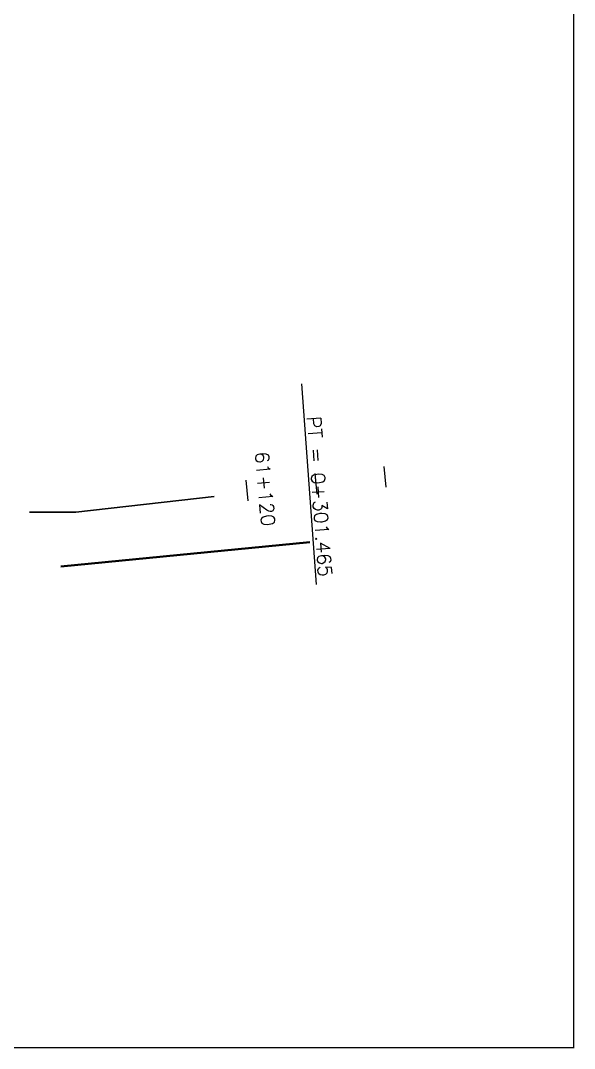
# Model space of a CAD drawing. Header units: metres. Extents: x 1080427 to 1081241, y 976768 to 977288.
# Drawn here: x 1081161.1 to 1081240.9, y 976870.8 to 977019.1 of the extents above; entities that cross this region are included whole.
import ezdxf
from ezdxf.enums import TextEntityAlignment as Align

# ---------------------------------------------------------------- set-up
doc = ezdxf.new("R2010")
doc.units = ezdxf.units.M
doc.header["$LTSCALE"] = 25.4
doc.layers.add('COTA', color=1, linetype='Continuous', lineweight=30)
doc.layers.add('EJE_F_BORDES_ALT_2', color=7, linetype='Continuous', lineweight=40)
for name, color, linetype in [('dgeo-s4a-Eje-E-02-08-12STAPTS', 7, 'Continuous'), ('DGEO_S3E1_EJEE_PFGC', 1, 'Continuous'), ('DGEO_S3E1_NUEV_STALBL', 7, 'Continuous'), ('dgeo_s3e1_nuevSTALBL', 7, 'Continuous')]:
    doc.layers.add(name, color=color, linetype=linetype)
doc.styles.add('romans', font='romans.shx')

# ---------------------------------------------------------------- blocks, each defined once
blk = doc.blocks.new('sta_tic')
blk.add_line((0, -0.04165), (0, 0.04165))
blk = doc.blocks.new('lbl_tic')
blk.add_line((0, -0.04165), (0, 0.04165))

msp = doc.modelspace()

# ---------------------------------------------------------------- linework, layer by layer
at = {"layer": 'COTA', "const_width": 0.2}
msp.add_lwpolyline([(1080619.797527, 977153.234077), (1081240.811784, 977153.234077), (1081240.811784, 976870.940986), (1080619.797527, 976870.940986)], close=True, dxfattribs=at)
at = {"layer": 'dgeo-s4a-Eje-E-02-08-12STAPTS'}
msp.add_line((1081203.723847, 976937.784711), (1081201.626556, 976966.708773), dxfattribs=at)
at = {"layer": 'DGEO_S3E1_EJEE_PFGC', "color": 1, "lineweight": 30}
msp.add_lwpolyline([(1081162.333397, 976948.197317), (1081169.020475, 976948.19729), (1081188.990373, 976950.453319)], dxfattribs=at)
at = {"layer": 'EJE_F_BORDES_ALT_2', "linetype": 'Continuous'}
msp.add_line((1081166.857309, 976940.360954), (1081202.767329, 976943.882796), dxfattribs=at)

# ---------------------------------------------------------------- block references
at = {"layer": 'DGEO_S3E1_NUEV_STALBL'}
for p, xscale, yscale, zscale, rotation in [((1081213.62635, 976953.300384), 36.01440576230493, 36.01440576230493, 36.01440576230493, 6.026722637146877), ((1081203.678253, 976952.283049), 36.01440576230492, 36.01440576230492, 36.01440576230492, 5.629502640045613), ((1081193.722282, 976951.346075), 36.01440576230492, 36.01440576230492, 36.01440576230492, 5.101425546870194)]:
    msp.add_blockref('sta_tic', p, dxfattribs=dict(at, xscale=xscale, yscale=yscale, zscale=zscale, rotation=rotation))
at = {"layer": 'dgeo_s3e1_nuevSTALBL', "xscale": 24.00960384153662, "yscale": 24.00960384153662, "zscale": 24.00960384153662}
for name, p, rotation in [('sta_tic', (1081203.678253, 976952.283049), 5.629502640045939), ('lbl_tic', (1081213.62635, 976953.300384), 6.026722637147111), ('lbl_tic', (1081193.722282, 976951.346075), 5.101425546870625)]:
    msp.add_blockref(name, p, dxfattribs=dict(at, rotation=rotation))

# ---------------------------------------------------------------- texts
at = {"layer": 'dgeo-s4a-Eje-E-02-08-12STAPTS', "style": 'romans'}
msp.add_text('PT = 0+301.465', height=2, rotation=274.14727269, dxfattribs=at).set_placement((1081203.402181, 976938.764012), align=Align.BOTTOM_RIGHT)
at = {"layer": 'dgeo_s3e1_nuevSTALBL', "style": 'romans'}
msp.add_text('61+120', height=2, rotation=275.10142555, dxfattribs=at).set_placement((1081194.71832, 976951.434994), align=Align.BOTTOM_CENTER)

doc.saveas('drawing.dxf')
